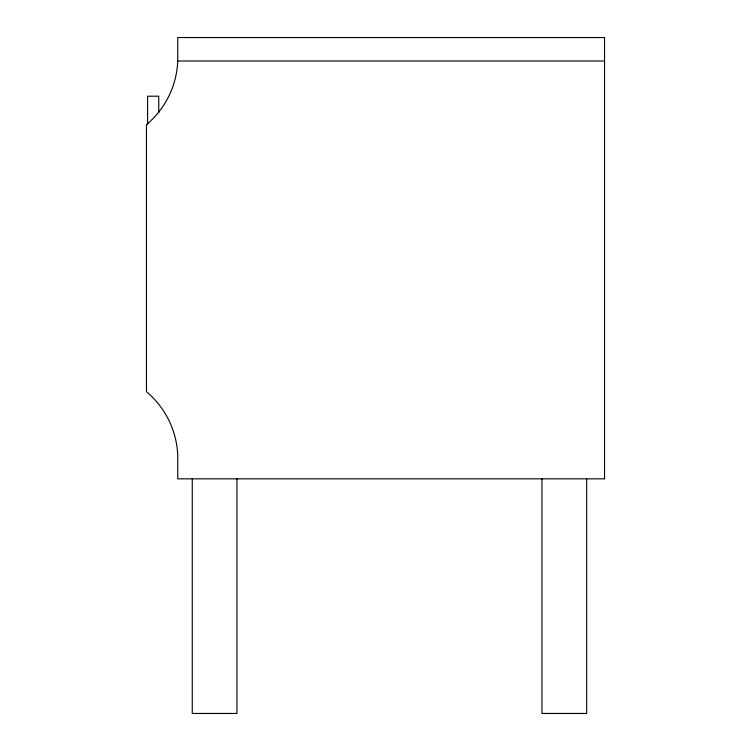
<?xml version="1.0" encoding="UTF-8"?>
<svg xmlns="http://www.w3.org/2000/svg" width="751" height="751" viewBox="0 0 751 751"><rect width="100%" height="100%" fill="white"/><g stroke="black" fill="none" stroke-linecap="round" stroke-linejoin="round"><path stroke-width="1.13" d="M177.743 61.009L177.743 37.55L604.536 37.55L604.536 478.838L177.743 478.838L177.743 455.378A87.764 87.764 0 0 0 146.464 391.703L146.464 124.694A87.764 87.764 0 0 0 177.743 61.009L604.536 61.009M586.662 478.838L586.662 713.45L541.978 713.45L541.978 478.838M236.95 478.838L236.95 713.45L192.265 713.45L192.265 478.838M158.752 112.763L158.752 96.203L147.581 96.203L147.581 124.328"/></g></svg>
